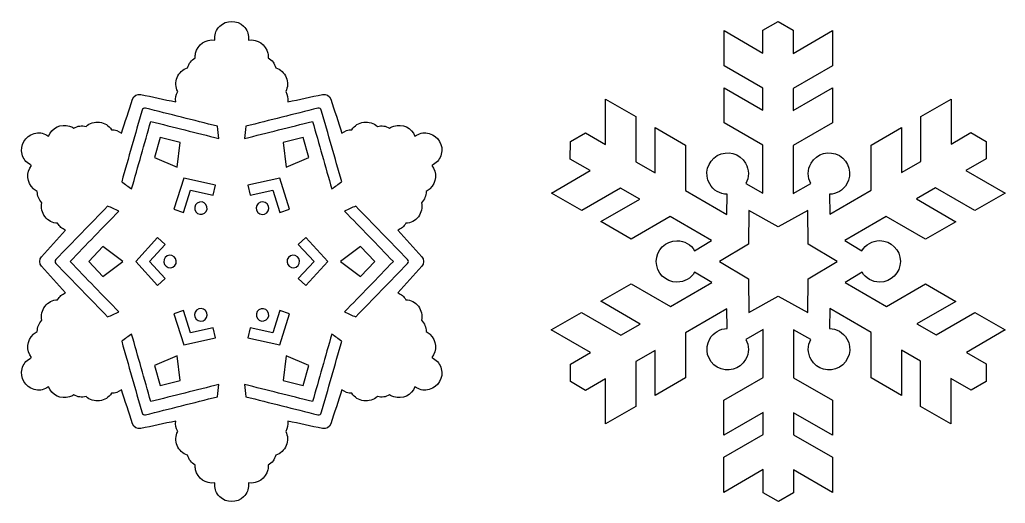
# Model space of a CAD drawing. Header units: centimetres. Extents: x 2 to 128, y -104 to 2.
# Drawn here: x 29.53 to 50.06, y -104.43 to -94.36 of the extents above; entities that cross this region are included whole.
import ezdxf

# ---------------------------------------------------------------- set-up
doc = ezdxf.new("R2010")
doc.units = ezdxf.units.CM
doc.header["$MEASUREMENT"] = 0
doc.layers.add('layer 1', color=7, linetype='Continuous')

msp = doc.modelspace()

# ---------------------------------------------------------------- linework, layer by layer
at = {"layer": 'layer 1', "color": 250}
for points, knots in [([(31.65467, -102.06388), (31.73114, -102.2995), (31.80758, -102.53512), (31.88405, -102.77074), (31.88405, -102.77074), (31.90752, -102.84313), (31.9819, -102.88606), (32.05629, -102.87019), (32.05629, -102.87019), (32.29859, -102.81861), (32.54084, -102.767), (32.78313, -102.7154), (32.78313, -102.7154), (32.77303, -102.79492), (32.78566, -102.86065), (32.82455, -102.93075), (32.82455, -102.93075), (32.7777, -103.02284), (32.77362, -103.13085), (32.81336, -103.22623), (32.81336, -103.22623), (32.85315, -103.3216), (32.93273, -103.39473), (33.03114, -103.42626), (33.03114, -103.42626), (33.05847, -103.51996), (33.10529, -103.5805), (33.18917, -103.63047), (33.18917, -103.63047), (33.1871, -103.66339), (33.18955, -103.69511), (33.19656, -103.72735), (33.19656, -103.72735), (33.23639, -103.9102), (33.41216, -104.03006), (33.59691, -104.00034), (33.59691, -104.00034), (33.59691, -104.0135), (33.59691, -104.02666), (33.59691, -104.03984), (33.59691, -104.03984), (33.59691, -104.14294), (33.62724, -104.2162), (33.70015, -104.28909), (33.70015, -104.28909), (33.83781, -104.42674), (34.06101, -104.42674), (34.19867, -104.28909), (34.19867, -104.28909), (34.27156, -104.2162), (34.30191, -104.14294), (34.30191, -104.03984), (34.30191, -104.03984), (34.30191, -104.02666), (34.30191, -104.0135), (34.30191, -104.00034), (34.30191, -104.00034), (34.48667, -104.03006), (34.6624, -103.9102), (34.70224, -103.72735), (34.70224, -103.72735), (34.70928, -103.69511), (34.71169, -103.66339), (34.70965, -103.63047), (34.70965, -103.63047), (34.7935, -103.5805), (34.84036, -103.51996), (34.86766, -103.42626), (34.86766, -103.42626), (34.96606, -103.39473), (35.04567, -103.3216), (35.08542, -103.22623), (35.08542, -103.22623), (35.1252, -103.13085), (35.1211, -103.02284), (35.07424, -102.93075), (35.07424, -102.93075), (35.11313, -102.86065), (35.12576, -102.79492), (35.11566, -102.7154), (35.11566, -102.7154), (35.35795, -102.767), (35.60024, -102.81861), (35.8425, -102.87019), (35.8425, -102.87019), (35.91693, -102.88606), (35.9913, -102.84313), (36.01478, -102.77074), (36.01478, -102.77074), (36.09121, -102.53512), (36.16769, -102.2995), (36.24412, -102.06388), (36.24412, -102.06388), (36.30796, -102.1124), (36.37118, -102.1343), (36.45133, -102.13569), (36.45133, -102.13569), (36.50766, -102.22232), (36.59917, -102.27986), (36.70164, -102.29311), (36.70164, -102.29311), (36.80412, -102.30636), (36.90725, -102.27399), (36.98375, -102.20453), (36.98375, -102.20453), (37.07856, -102.22776), (37.15441, -102.21744), (37.23959, -102.16979), (37.23959, -102.16979), (37.26711, -102.18804), (37.29577, -102.20178), (37.32721, -102.21182), (37.32721, -102.21182), (37.50548, -102.26874), (37.69715, -102.17646), (37.7638, -102.00162), (37.7638, -102.00162), (37.77522, -102.0082), (37.78662, -102.01478), (37.79802, -102.02135), (37.79802, -102.02135), (37.8873, -102.0729), (37.96591, -102.08325), (38.06548, -102.05656), (38.06548, -102.05656), (38.25354, -102.00619), (38.36513, -101.81288), (38.31475, -101.62486), (38.31475, -101.62486), (38.28807, -101.52526), (38.23979, -101.46237), (38.1505, -101.41082), (38.1505, -101.41082), (38.13911, -101.40425), (38.12772, -101.39767), (38.11632, -101.39106), (38.11632, -101.39106), (38.23438, -101.24594), (38.21848, -101.03378), (38.08006, -100.90787), (38.08006, -100.90787), (38.05566, -100.88566), (38.02941, -100.86773), (37.99985, -100.85302), (37.99985, -100.85302), (37.99852, -100.75543), (37.96952, -100.68458), (37.90204, -100.61407), (37.90204, -100.61407), (37.92391, -100.51307), (37.9004, -100.40757), (37.83767, -100.32545), (37.83767, -100.32545), (37.77494, -100.24333), (37.67936, -100.19286), (37.57618, -100.1874), (37.57618, -100.1874), (37.53492, -100.11868), (37.48432, -100.07488), (37.41039, -100.04385), (37.41039, -100.04385), (37.5762, -99.85983), (37.74205, -99.67582), (37.90788, -99.49178), (37.90788, -99.49178), (37.9588, -99.43526), (37.9588, -99.34941), (37.90788, -99.29289), (37.90788, -99.29289), (37.74205, -99.10888), (37.5762, -98.92484), (37.41039, -98.74082), (37.41039, -98.74082), (37.48432, -98.70981), (37.53492, -98.66602), (37.57618, -98.59727), (37.57618, -98.59727), (37.67936, -98.59181), (37.77494, -98.54134), (37.83767, -98.45922), (37.83767, -98.45922), (37.9004, -98.3771), (37.92391, -98.2716), (37.90204, -98.1706), (37.90204, -98.1706), (37.96952, -98.10009), (37.99852, -98.02928), (37.99985, -97.93168), (37.99985, -97.93168), (38.02941, -97.91698), (38.05566, -97.89903), (38.08006, -97.87679), (38.08006, -97.87679), (38.21848, -97.75088), (38.23438, -97.53877), (38.11632, -97.3936), (38.11632, -97.3936), (38.12772, -97.38703), (38.13911, -97.38045), (38.1505, -97.37387), (38.1505, -97.37387), (38.23979, -97.32232), (38.28807, -97.25941), (38.31475, -97.15981), (38.31475, -97.15981), (38.36513, -96.97179), (38.25354, -96.77848), (38.06548, -96.72811), (38.06548, -96.72811), (37.96591, -96.70142), (37.8873, -96.71177), (37.79802, -96.76331), (37.79802, -96.76331), (37.78662, -96.76989), (37.77522, -96.77647), (37.7638, -96.78305), (37.7638, -96.78305), (37.69715, -96.60821), (37.50548, -96.51593), (37.32721, -96.57285), (37.32721, -96.57285), (37.29577, -96.58288), (37.26711, -96.59663), (37.23959, -96.61488), (37.23959, -96.61488), (37.15441, -96.56723), (37.07856, -96.55694), (36.98375, -96.58014), (36.98375, -96.58014), (36.90725, -96.51068), (36.80412, -96.47831), (36.70164, -96.49156), (36.70164, -96.49156), (36.59917, -96.50481), (36.50766, -96.56235), (36.45133, -96.64898), (36.45133, -96.64898), (36.37118, -96.65037), (36.30796, -96.67227), (36.24412, -96.72079), (36.24412, -96.72079), (36.16769, -96.48516), (36.09121, -96.24955), (36.01478, -96.01393), (36.01478, -96.01393), (35.9913, -95.94157), (35.91693, -95.89863), (35.8425, -95.91448), (35.8425, -95.91448), (35.60024, -95.96609), (35.35795, -96.01767), (35.11566, -96.06927), (35.11566, -96.06927), (35.12576, -95.98974), (35.11313, -95.92402), (35.07424, -95.85391), (35.07424, -95.85391), (35.1211, -95.76182), (35.1252, -95.65382), (35.08542, -95.55844), (35.08542, -95.55844), (35.04567, -95.46307), (34.96606, -95.38994), (34.86766, -95.35841), (34.86766, -95.35841), (34.84036, -95.2647), (34.7935, -95.20417), (34.70965, -95.15423), (34.70965, -95.15423), (34.71169, -95.12127), (34.70928, -95.08955), (34.70224, -95.05731), (34.70224, -95.05731), (34.6624, -94.87447), (34.48667, -94.75464), (34.30191, -94.78433), (34.30191, -94.78433), (34.30191, -94.77117), (34.30191, -94.75801), (34.30191, -94.74485), (34.30191, -94.74485), (34.30191, -94.64176), (34.27156, -94.5685), (34.19867, -94.49558), (34.19867, -94.49558), (34.06101, -94.35793), (33.83781, -94.35793), (33.70015, -94.49558), (33.70015, -94.49558), (33.62724, -94.5685), (33.59691, -94.64176), (33.59691, -94.74485), (33.59691, -94.74485), (33.59691, -94.75801), (33.59691, -94.77117), (33.59691, -94.78433), (33.59691, -94.78433), (33.41216, -94.75464), (33.23639, -94.87447), (33.19656, -95.05731), (33.19656, -95.05731), (33.18955, -95.08955), (33.1871, -95.12127), (33.18917, -95.15423), (33.18917, -95.15423), (33.10529, -95.20417), (33.05847, -95.2647), (33.03114, -95.35841), (33.03114, -95.35841), (32.93273, -95.38994), (32.85315, -95.46307), (32.81336, -95.55844), (32.81336, -95.55844), (32.77362, -95.65382), (32.7777, -95.76182), (32.82455, -95.85391), (32.82455, -95.85391), (32.78566, -95.92402), (32.77303, -95.98974), (32.78313, -96.06927), (32.78313, -96.06927), (32.54084, -96.01767), (32.29859, -95.96609), (32.05629, -95.91448), (32.05629, -95.91448), (31.9819, -95.89863), (31.90752, -95.94157), (31.88405, -96.01393), (31.88405, -96.01393), (31.80758, -96.24955), (31.73114, -96.48516), (31.65467, -96.72079), (31.65467, -96.72079), (31.59087, -96.67227), (31.52764, -96.65037), (31.44746, -96.64898), (31.44746, -96.64898), (31.39114, -96.56235), (31.29965, -96.50481), (31.19718, -96.49156), (31.19718, -96.49156), (31.0947, -96.47831), (30.99155, -96.51068), (30.91505, -96.58014), (30.91505, -96.58014), (30.82023, -96.55694), (30.74438, -96.56723), (30.6592, -96.61488), (30.6592, -96.61488), (30.63168, -96.59663), (30.60302, -96.58288), (30.57158, -96.57285), (30.57158, -96.57285), (30.39331, -96.51593), (30.20164, -96.60821), (30.13499, -96.78305), (30.13499, -96.78305), (30.1236, -96.77647), (30.11221, -96.76989), (30.10081, -96.76331), (30.10081, -96.76331), (30.01152, -96.71177), (29.93292, -96.70142), (29.83332, -96.72811), (29.83332, -96.72811), (29.64529, -96.77848), (29.53367, -96.97179), (29.58408, -97.15981), (29.58408, -97.15981), (29.61076, -97.25941), (29.65904, -97.32232), (29.74832, -97.37387), (29.74832, -97.37387), (29.75971, -97.38045), (29.77111, -97.38703), (29.78251, -97.3936), (29.78251, -97.3936), (29.6644, -97.53877), (29.68031, -97.75088), (29.81874, -97.87679), (29.81874, -97.87679), (29.84316, -97.89903), (29.86942, -97.91698), (29.89898, -97.93168), (29.89898, -97.93168), (29.90031, -98.02928), (29.9293, -98.10009), (29.99678, -98.1706), (29.99678, -98.1706), (29.97489, -98.2716), (29.99842, -98.3771), (30.06115, -98.45922), (30.06115, -98.45922), (30.12385, -98.54134), (30.21943, -98.59181), (30.32262, -98.59727), (30.32262, -98.59727), (30.36391, -98.66602), (30.4145, -98.70981), (30.4884, -98.74082), (30.4884, -98.74082), (30.32259, -98.92484), (30.15677, -99.10888), (29.99092, -99.29289), (29.99092, -99.29289), (29.93999, -99.34941), (29.93999, -99.43526), (29.99092, -99.49178), (29.99092, -99.49178), (30.15677, -99.67582), (30.32259, -99.85983), (30.4884, -100.04385), (30.4884, -100.04385), (30.4145, -100.07488), (30.36391, -100.11868), (30.32262, -100.1874), (30.32262, -100.1874), (30.21943, -100.19286), (30.12385, -100.24333), (30.06115, -100.32545), (30.06115, -100.32545), (29.99842, -100.40757), (29.97489, -100.51307), (29.99678, -100.61407), (29.99678, -100.61407), (29.9293, -100.68458), (29.90031, -100.75543), (29.89898, -100.85302), (29.89898, -100.85302), (29.86942, -100.86773), (29.84316, -100.88566), (29.81874, -100.90787), (29.81874, -100.90787), (29.68031, -101.03378), (29.6644, -101.24594), (29.78251, -101.39106), (29.78251, -101.39106), (29.77111, -101.39767), (29.75971, -101.40425), (29.74832, -101.41082), (29.74832, -101.41082), (29.65904, -101.46237), (29.61076, -101.52526), (29.58408, -101.62486), (29.58408, -101.62486), (29.53367, -101.81288), (29.64529, -102.00619), (29.83332, -102.05656), (29.83332, -102.05656), (29.93292, -102.08325), (30.01152, -102.0729), (30.10081, -102.02135), (30.10081, -102.02135), (30.11221, -102.01478), (30.1236, -102.0082), (30.13499, -102.00162), (30.13499, -102.00162), (30.20164, -102.17646), (30.39331, -102.26874), (30.57158, -102.21182), (30.57158, -102.21182), (30.60302, -102.20178), (30.63168, -102.18804), (30.6592, -102.16979), (30.6592, -102.16979), (30.74438, -102.21744), (30.82023, -102.22776), (30.91505, -102.20453), (30.91505, -102.20453), (30.99155, -102.27399), (31.0947, -102.30636), (31.19718, -102.29311), (31.19718, -102.29311), (31.29965, -102.27986), (31.39114, -102.22232), (31.44746, -102.13569), (31.44746, -102.13569), (31.52764, -102.1343), (31.59087, -102.1124), (31.65467, -102.06388)], [0, 0, 0, 0, 0.00826446, 0.00826446, 0.00826446, 0.00826446, 0.01652893, 0.01652893, 0.01652893, 0.01652893, 0.02479339, 0.02479339, 0.02479339, 0.02479339, 0.03305785, 0.03305785, 0.03305785, 0.03305785, 0.04132231, 0.04132231, 0.04132231, 0.04132231, 0.04958678, 0.04958678, 0.04958678, 0.04958678, 0.05785124, 0.05785124, 0.05785124, 0.05785124, 0.0661157, 0.0661157, 0.0661157, 0.0661157, 0.07438017, 0.07438017, 0.07438017, 0.07438017, 0.08264463, 0.08264463, 0.08264463, 0.08264463, 0.09090909, 0.09090909, 0.09090909, 0.09090909, 0.09917355, 0.09917355, 0.09917355, 0.09917355, 0.10743802, 0.10743802, 0.10743802, 0.10743802, 0.11570248, 0.11570248, 0.11570248, 0.11570248, 0.12396694, 0.12396694, 0.12396694, 0.12396694, 0.1322314, 0.1322314, 0.1322314, 0.1322314, 0.14049587, 0.14049587, 0.14049587, 0.14049587, 0.14876033, 0.14876033, 0.14876033, 0.14876033, 0.15702479, 0.15702479, 0.15702479, 0.15702479, 0.16528926, 0.16528926, 0.16528926, 0.16528926, 0.17355372, 0.17355372, 0.17355372, 0.17355372, 0.18181818, 0.18181818, 0.18181818, 0.18181818, 0.19008264, 0.19008264, 0.19008264, 0.19008264, 0.19834711, 0.19834711, 0.19834711, 0.19834711, 0.20661157, 0.20661157, 0.20661157, 0.20661157, 0.21487603, 0.21487603, 0.21487603, 0.21487603, 0.2231405, 0.2231405, 0.2231405, 0.2231405, 0.23140496, 0.23140496, 0.23140496, 0.23140496, 0.23966942, 0.23966942, 0.23966942, 0.23966942, 0.24793388, 0.24793388, 0.24793388, 0.24793388, 0.25619835, 0.25619835, 0.25619835, 0.25619835, 0.26446281, 0.26446281, 0.26446281, 0.26446281, 0.27272727, 0.27272727, 0.27272727, 0.27272727, 0.28099174, 0.28099174, 0.28099174, 0.28099174, 0.2892562, 0.2892562, 0.2892562, 0.2892562, 0.29752066, 0.29752066, 0.29752066, 0.29752066, 0.30578512, 0.30578512, 0.30578512, 0.30578512, 0.31404959, 0.31404959, 0.31404959, 0.31404959, 0.32231405, 0.32231405, 0.32231405, 0.32231405, 0.33057851, 0.33057851, 0.33057851, 0.33057851, 0.33884298, 0.33884298, 0.33884298, 0.33884298, 0.34710744, 0.34710744, 0.34710744, 0.34710744, 0.3553719, 0.3553719, 0.3553719, 0.3553719, 0.36363636, 0.36363636, 0.36363636, 0.36363636, 0.37190083, 0.37190083, 0.37190083, 0.37190083, 0.38016529, 0.38016529, 0.38016529, 0.38016529, 0.38842975, 0.38842975, 0.38842975, 0.38842975, 0.39669421, 0.39669421, 0.39669421, 0.39669421, 0.40495868, 0.40495868, 0.40495868, 0.40495868, 0.41322314, 0.41322314, 0.41322314, 0.41322314, 0.4214876, 0.4214876, 0.4214876, 0.4214876, 0.42975207, 0.42975207, 0.42975207, 0.42975207, 0.43801653, 0.43801653, 0.43801653, 0.43801653, 0.44628099, 0.44628099, 0.44628099, 0.44628099, 0.45454545, 0.45454545, 0.45454545, 0.45454545, 0.46280992, 0.46280992, 0.46280992, 0.46280992, 0.47107438, 0.47107438, 0.47107438, 0.47107438, 0.47933884, 0.47933884, 0.47933884, 0.47933884, 0.48760331, 0.48760331, 0.48760331, 0.48760331, 0.49586777, 0.49586777, 0.49586777, 0.49586777, 0.50413223, 0.50413223, 0.50413223, 0.50413223, 0.51239669, 0.51239669, 0.51239669, 0.51239669, 0.52066116, 0.52066116, 0.52066116, 0.52066116, 0.52892562, 0.52892562, 0.52892562, 0.52892562, 0.53719008, 0.53719008, 0.53719008, 0.53719008, 0.54545455, 0.54545455, 0.54545455, 0.54545455, 0.55371901, 0.55371901, 0.55371901, 0.55371901, 0.56198347, 0.56198347, 0.56198347, 0.56198347, 0.57024793, 0.57024793, 0.57024793, 0.57024793, 0.5785124, 0.5785124, 0.5785124, 0.5785124, 0.58677686, 0.58677686, 0.58677686, 0.58677686, 0.59504132, 0.59504132, 0.59504132, 0.59504132, 0.60330579, 0.60330579, 0.60330579, 0.60330579, 0.61157025, 0.61157025, 0.61157025, 0.61157025, 0.61983471, 0.61983471, 0.61983471, 0.61983471, 0.62809917, 0.62809917, 0.62809917, 0.62809917, 0.63636364, 0.63636364, 0.63636364, 0.63636364, 0.6446281, 0.6446281, 0.6446281, 0.6446281, 0.65289256, 0.65289256, 0.65289256, 0.65289256, 0.66115702, 0.66115702, 0.66115702, 0.66115702, 0.66942149, 0.66942149, 0.66942149, 0.66942149, 0.67768595, 0.67768595, 0.67768595, 0.67768595, 0.68595041, 0.68595041, 0.68595041, 0.68595041, 0.69421488, 0.69421488, 0.69421488, 0.69421488, 0.70247934, 0.70247934, 0.70247934, 0.70247934, 0.7107438, 0.7107438, 0.7107438, 0.7107438, 0.71900826, 0.71900826, 0.71900826, 0.71900826, 0.72727273, 0.72727273, 0.72727273, 0.72727273, 0.73553719, 0.73553719, 0.73553719, 0.73553719, 0.74380165, 0.74380165, 0.74380165, 0.74380165, 0.75206612, 0.75206612, 0.75206612, 0.75206612, 0.76033058, 0.76033058, 0.76033058, 0.76033058, 0.76859504, 0.76859504, 0.76859504, 0.76859504, 0.7768595, 0.7768595, 0.7768595, 0.7768595, 0.78512397, 0.78512397, 0.78512397, 0.78512397, 0.79338843, 0.79338843, 0.79338843, 0.79338843, 0.80165289, 0.80165289, 0.80165289, 0.80165289, 0.80991736, 0.80991736, 0.80991736, 0.80991736, 0.81818182, 0.81818182, 0.81818182, 0.81818182, 0.82644628, 0.82644628, 0.82644628, 0.82644628, 0.83471074, 0.83471074, 0.83471074, 0.83471074, 0.84297521, 0.84297521, 0.84297521, 0.84297521, 0.85123967, 0.85123967, 0.85123967, 0.85123967, 0.85950413, 0.85950413, 0.85950413, 0.85950413, 0.8677686, 0.8677686, 0.8677686, 0.8677686, 0.87603306, 0.87603306, 0.87603306, 0.87603306, 0.88429752, 0.88429752, 0.88429752, 0.88429752, 0.89256198, 0.89256198, 0.89256198, 0.89256198, 0.90082645, 0.90082645, 0.90082645, 0.90082645, 0.90909091, 0.90909091, 0.90909091, 0.90909091, 0.91735537, 0.91735537, 0.91735537, 0.91735537, 0.92561983, 0.92561983, 0.92561983, 0.92561983, 0.9338843, 0.9338843, 0.9338843, 0.9338843, 0.94214876, 0.94214876, 0.94214876, 0.94214876, 0.95041322, 0.95041322, 0.95041322, 0.95041322, 0.95867769, 0.95867769, 0.95867769, 0.95867769, 0.96694215, 0.96694215, 0.96694215, 0.96694215, 0.97520661, 0.97520661, 0.97520661, 0.97520661, 0.98347107, 0.98347107, 0.98347107, 0.98347107, 1, 1, 1, 1]), ([(46.40704, -100.37171), (46.40704, -100.37171), (47.27103, -100.8706), (47.27103, -100.8706), (47.27103, -100.8706), (47.27103, -100.8706), (47.27103, -101.81638), (47.27103, -101.81638), (47.27103, -101.81638), (47.27103, -101.81638), (47.90281, -102.18118), (47.90281, -102.18118), (47.90281, -102.18118), (47.90281, -102.18118), (47.90281, -101.23529), (47.90281, -101.23529), (47.90281, -101.23529), (47.90281, -101.23529), (48.30061, -101.46499), (48.30061, -101.46499), (48.30061, -101.46499), (48.30061, -101.46499), (48.30061, -102.41078), (48.30061, -102.41078), (48.30061, -102.41078), (48.30061, -102.41078), (48.93239, -102.77556), (48.93239, -102.77556), (48.93239, -102.77556), (48.93239, -102.77556), (48.93239, -101.82968), (48.93239, -101.82968), (48.93239, -101.82968), (48.93239, -101.82968), (49.35239, -102.07218), (49.35239, -102.07218), (49.35239, -102.07218), (49.35239, -102.07218), (49.66638, -101.89098), (49.66638, -101.89098), (49.66638, -101.89098), (49.66638, -101.89098), (49.66828, -101.52509), (49.66828, -101.52509), (49.66828, -101.52509), (49.66828, -101.52509), (49.25258, -101.28509), (49.25258, -101.28509), (49.25258, -101.28509), (49.25258, -101.28509), (50.06297, -100.81731), (50.06297, -100.81731), (50.06297, -100.81731), (50.06297, -100.81731), (49.43118, -100.45251), (49.43118, -100.45251), (49.43118, -100.45251), (49.43118, -100.45251), (48.6209, -100.9204), (48.6209, -100.9204), (48.6209, -100.9204), (48.6209, -100.9204), (48.22311, -100.6907), (48.22311, -100.6907), (48.22311, -100.6907), (48.22311, -100.6907), (49.0334, -100.22282), (49.0334, -100.22282), (49.0334, -100.22282), (49.0334, -100.22282), (48.40171, -99.85812), (48.40171, -99.85812), (48.40171, -99.85812), (48.40171, -99.85812), (47.59132, -100.32601), (47.59132, -100.32601), (47.59132, -100.32601), (47.59132, -100.32601), (46.72704, -99.82702), (46.72704, -99.82702), (46.72704, -99.82702), (46.72704, -99.82702), (47.08023, -99.61593), (47.08023, -99.61593), (47.08023, -99.61593), (47.15623, -99.73902), (47.29203, -99.82142), (47.44733, -99.82142), (47.44733, -99.82142), (47.68572, -99.82142), (47.87892, -99.62823), (47.87892, -99.38983), (47.87892, -99.38983), (47.87892, -99.15154), (47.68572, -98.95834), (47.44733, -98.95834), (47.44733, -98.95834), (47.29033, -98.95834), (47.15333, -99.04244), (47.07774, -99.16794), (47.07774, -99.16794), (47.07774, -99.16794), (46.71974, -98.95395), (46.71974, -98.95395), (46.71974, -98.95395), (46.71974, -98.95395), (47.58352, -98.45525), (47.58352, -98.45525), (47.58352, -98.45525), (47.58352, -98.45525), (48.4027, -98.92814), (48.4027, -98.92814), (48.4027, -98.92814), (48.4027, -98.92814), (49.03439, -98.56344), (49.03439, -98.56344), (49.03439, -98.56344), (49.03439, -98.56344), (48.21531, -98.09056), (48.21531, -98.09056), (48.21531, -98.09056), (48.21531, -98.09056), (48.6131, -97.86086), (48.6131, -97.86086), (48.6131, -97.86086), (48.6131, -97.86086), (49.43219, -98.33375), (49.43219, -98.33375), (49.43219, -98.33375), (49.43219, -98.33375), (50.06397, -97.96906), (50.06397, -97.96906), (50.06397, -97.96906), (50.06397, -97.96906), (49.24479, -97.49607), (49.24479, -97.49607), (49.24479, -97.49607), (49.24479, -97.49607), (49.66488, -97.25358), (49.66488, -97.25358), (49.66488, -97.25358), (49.66488, -97.25358), (49.66488, -96.89108), (49.66488, -96.89108), (49.66488, -96.89108), (49.66488, -96.89108), (49.34898, -96.70649), (49.34898, -96.70649), (49.34898, -96.70649), (49.34898, -96.70649), (48.93329, -96.94648), (48.93329, -96.94648), (48.93329, -96.94648), (48.93329, -96.94648), (48.93329, -96.0108), (48.93329, -96.0108), (48.93329, -96.0108), (48.93329, -96.0108), (48.3016, -96.37549), (48.3016, -96.37549), (48.3016, -96.37549), (48.3016, -96.37549), (48.3016, -97.31128), (48.3016, -97.31128), (48.3016, -97.31128), (48.3016, -97.31128), (47.90382, -97.54087), (47.90382, -97.54087), (47.90382, -97.54087), (47.90382, -97.54087), (47.90382, -96.60519), (47.90382, -96.60519), (47.90382, -96.60519), (47.90382, -96.60519), (47.27202, -96.96988), (47.27202, -96.96988), (47.27202, -96.96988), (47.27202, -96.96988), (47.27202, -97.90566), (47.27202, -97.90566), (47.27202, -97.90566), (47.27202, -97.90566), (46.40695, -98.40505), (46.40695, -98.40505), (46.40695, -98.40505), (46.40695, -98.40505), (46.40065, -97.99276), (46.40065, -97.99276), (46.40065, -97.99276), (46.54634, -97.98946), (46.68694, -97.91296), (46.76504, -97.77756), (46.76504, -97.77756), (46.88423, -97.57117), (46.81354, -97.30717), (46.60714, -97.18807), (46.60714, -97.18807), (46.40074, -97.06888), (46.13675, -97.13958), (46.01756, -97.34597), (46.01756, -97.34597), (45.93935, -97.48147), (45.94346, -97.64166), (46.01356, -97.76946), (46.01356, -97.76946), (46.01356, -97.76946), (45.64806, -97.97316), (45.64806, -97.97316), (45.64806, -97.97316), (45.64806, -97.97316), (45.64806, -96.97698), (45.64806, -96.97698), (45.64806, -96.97698), (45.64806, -96.97698), (46.46715, -96.50409), (46.46715, -96.50409), (46.46715, -96.50409), (46.46715, -96.50409), (46.46715, -95.77461), (46.46715, -95.77461), (46.46715, -95.77461), (46.46715, -95.77461), (45.64806, -96.2475), (45.64806, -96.2475), (45.64806, -96.2475), (45.64806, -96.2475), (45.64806, -95.7882), (45.64806, -95.7882), (45.64806, -95.7882), (45.64806, -95.7882), (46.46715, -95.31531), (46.46715, -95.31531), (46.46715, -95.31531), (46.46715, -95.31531), (46.46715, -94.58583), (46.46715, -94.58583), (46.46715, -94.58583), (46.46715, -94.58583), (45.64806, -95.05872), (45.64806, -95.05872), (45.64806, -95.05872), (45.64806, -95.05872), (45.64806, -94.57373), (45.64806, -94.57373), (45.64806, -94.57373), (45.64806, -94.57373), (45.33417, -94.39233), (45.33417, -94.39233), (45.33417, -94.39233), (45.33417, -94.39233), (45.01628, -94.57373), (45.01628, -94.57373), (45.01628, -94.57373), (45.01628, -94.57373), (45.01628, -95.05372), (45.01628, -95.05372), (45.01628, -95.05372), (45.01628, -95.05372), (44.20589, -94.58583), (44.20589, -94.58583), (44.20589, -94.58583), (44.20589, -94.58583), (44.20589, -95.31531), (44.20589, -95.31531), (44.20589, -95.31531), (44.20589, -95.31531), (45.01628, -95.7832), (45.01628, -95.7832), (45.01628, -95.7832), (45.01628, -95.7832), (45.01628, -96.24249), (45.01628, -96.24249), (45.01628, -96.24249), (45.01628, -96.24249), (44.20589, -95.77461), (44.20589, -95.77461), (44.20589, -95.77461), (44.20589, -95.77461), (44.20599, -96.50409), (44.20599, -96.50409), (44.20599, -96.50409), (44.20599, -96.50409), (45.01628, -96.97198), (45.01628, -96.97198), (45.01628, -96.97198), (45.01628, -96.97198), (45.01628, -97.97066), (45.01628, -97.97066), (45.01628, -97.97066), (45.01628, -97.97066), (44.65748, -97.77076), (44.65748, -97.77076), (44.65748, -97.77076), (44.72797, -97.64276), (44.73218, -97.48227), (44.65388, -97.34647), (44.65388, -97.34647), (44.53468, -97.14008), (44.27069, -97.06938), (44.06429, -97.18858), (44.06429, -97.18858), (43.8579, -97.30768), (43.7872, -97.57167), (43.90639, -97.77807), (43.90639, -97.77807), (43.98409, -97.91267), (44.12339, -97.98906), (44.26819, -97.99316), (44.26819, -97.99316), (44.26819, -97.99316), (44.26189, -98.41165), (44.26189, -98.41165), (44.26189, -98.41165), (44.26189, -98.41165), (43.40011, -97.91406), (43.40011, -97.91406), (43.40011, -97.91406), (43.40011, -97.91406), (43.40011, -96.96828), (43.40011, -96.96828), (43.40011, -96.96828), (43.40011, -96.96828), (42.76832, -96.60349), (42.76832, -96.60349), (42.76832, -96.60349), (42.76832, -96.60349), (42.76832, -97.54927), (42.76832, -97.54927), (42.76832, -97.54927), (42.76832, -97.54927), (42.37053, -97.31967), (42.37053, -97.31967), (42.37053, -97.31967), (42.37053, -97.31967), (42.37053, -96.37379), (42.37053, -96.37379), (42.37053, -96.37379), (42.37053, -96.37379), (41.73884, -96.0091), (41.73884, -96.0091), (41.73884, -96.0091), (41.73884, -96.0091), (41.73884, -96.95498), (41.73884, -96.95498), (41.73884, -96.95498), (41.73884, -96.95498), (41.31875, -96.71239), (41.31875, -96.71239), (41.31875, -96.71239), (41.31875, -96.71239), (41.00476, -96.89368), (41.00476, -96.89368), (41.00476, -96.89368), (41.00476, -96.89368), (41.00285, -97.25958), (41.00285, -97.25958), (41.00285, -97.25958), (41.00285, -97.25958), (41.41855, -97.49957), (41.41855, -97.49957), (41.41855, -97.49957), (41.41855, -97.49957), (40.60816, -97.96736), (40.60816, -97.96736), (40.60816, -97.96736), (40.60816, -97.96736), (41.23995, -98.33215), (41.23995, -98.33215), (41.23995, -98.33215), (41.23995, -98.33215), (42.05034, -97.86426), (42.05034, -97.86426), (42.05034, -97.86426), (42.05034, -97.86426), (42.44812, -98.09386), (42.44812, -98.09386), (42.44812, -98.09386), (42.44812, -98.09386), (41.63774, -98.56175), (41.63774, -98.56175), (41.63774, -98.56175), (41.63774, -98.56175), (42.26952, -98.92655), (42.26952, -98.92655), (42.26952, -98.92655), (42.26952, -98.92655), (43.07981, -98.45865), (43.07981, -98.45865), (43.07981, -98.45865), (43.07981, -98.45865), (43.9436, -98.95734), (43.9436, -98.95734), (43.9436, -98.95734), (43.9436, -98.95734), (43.5933, -99.16683), (43.5933, -99.16683), (43.5933, -99.16683), (43.5175, -99.04254), (43.3811, -98.95934), (43.22491, -98.95934), (43.22491, -98.95934), (42.98661, -98.95934), (42.79341, -99.15254), (42.79341, -99.39093), (42.79341, -99.39093), (42.79332, -99.62922), (42.98661, -99.82242), (43.22491, -99.82242), (43.22491, -99.82242), (43.37991, -99.82242), (43.5154, -99.74042), (43.5915, -99.61773), (43.5915, -99.61773), (43.5915, -99.61773), (43.9496, -99.83173), (43.9496, -99.83173), (43.9496, -99.83173), (43.9496, -99.83173), (43.08761, -100.32941), (43.08761, -100.32941), (43.08761, -100.32941), (43.08761, -100.32941), (42.26853, -99.85652), (42.26853, -99.85652), (42.26853, -99.85652), (42.26853, -99.85652), (41.63674, -100.22122), (41.63674, -100.22122), (41.63674, -100.22122), (41.63674, -100.22122), (42.45592, -100.6941), (42.45592, -100.6941), (42.45592, -100.6941), (42.45592, -100.6941), (42.05813, -100.9238), (42.05813, -100.9238), (42.05813, -100.9238), (42.05813, -100.9238), (41.23895, -100.45081), (41.23895, -100.45081), (41.23895, -100.45081), (41.23895, -100.45081), (40.60716, -100.8156), (40.60716, -100.8156), (40.60716, -100.8156), (40.60716, -100.8156), (41.42634, -101.28849), (41.42634, -101.28849), (41.42634, -101.28849), (41.42634, -101.28849), (41.00636, -101.53109), (41.00636, -101.53109), (41.00636, -101.53109), (41.00636, -101.53109), (41.00625, -101.89358), (41.00625, -101.89358), (41.00625, -101.89358), (41.00625, -101.89358), (41.32225, -102.07818), (41.32225, -102.07818), (41.32225, -102.07818), (41.32225, -102.07818), (41.73784, -101.83818), (41.73784, -101.83818), (41.73784, -101.83818), (41.73784, -101.83818), (41.73784, -102.77387), (41.73784, -102.77387), (41.73784, -102.77387), (41.73784, -102.77387), (42.36963, -102.40917), (42.36963, -102.40917), (42.36963, -102.40917), (42.36963, -102.40917), (42.36963, -101.47349), (42.36963, -101.47349), (42.36963, -101.47349), (42.36963, -101.47349), (42.76742, -101.24379), (42.76742, -101.24379), (42.76742, -101.24379), (42.76742, -101.24379), (42.76742, -102.17948), (42.76742, -102.17948), (42.76742, -102.17948), (42.76742, -102.17948), (43.3991, -101.81479), (43.3991, -101.81479), (43.3991, -101.81479), (43.3991, -101.81479), (43.3991, -100.879), (43.3991, -100.879), (43.3991, -100.879), (43.3991, -100.879), (44.26199, -100.38081), (44.26199, -100.38081), (44.26199, -100.38081), (44.26199, -100.38081), (44.26819, -100.78811), (44.26819, -100.78811), (44.26819, -100.78811), (44.12369, -100.7925), (43.98479, -100.8689), (43.9072, -101.0032), (43.9072, -101.0032), (43.7881, -101.2096), (43.8588, -101.47359), (44.06519, -101.59269), (44.06519, -101.59269), (44.27159, -101.71189), (44.53549, -101.64119), (44.65468, -101.43479), (44.65468, -101.43479), (44.73247, -101.29999), (44.72887, -101.1409), (44.65988, -101.0134), (44.65988, -101.0134), (44.65988, -101.0134), (45.02307, -100.81101), (45.02307, -100.81101), (45.02307, -100.81101), (45.02307, -100.81101), (45.02307, -101.80768), (45.02307, -101.80768), (45.02307, -101.80768), (45.02307, -101.80768), (44.20399, -102.28057), (44.20399, -102.28057), (44.20399, -102.28057), (44.20399, -102.28057), (44.20399, -103.01006), (44.20399, -103.01006), (44.20399, -103.01006), (44.20399, -103.01006), (45.02317, -102.53717), (45.02317, -102.53717), (45.02317, -102.53717), (45.02317, -102.53717), (45.02317, -102.99646), (45.02317, -102.99646), (45.02317, -102.99646), (45.02317, -102.99646), (44.20399, -103.46935), (44.20399, -103.46935), (44.20399, -103.46935), (44.20399, -103.46935), (44.20399, -104.19884), (44.20399, -104.19884), (44.20399, -104.19884), (44.20399, -104.19884), (45.02317, -103.72595), (45.02317, -103.72595), (45.02317, -103.72595), (45.02317, -103.72595), (45.02317, -104.21094), (45.02317, -104.21094), (45.02317, -104.21094), (45.02317, -104.21094), (45.33707, -104.39233), (45.33707, -104.39233), (45.33707, -104.39233), (45.33707, -104.39233), (45.65486, -104.21094), (45.65486, -104.21094), (45.65486, -104.21094), (45.65486, -104.21094), (45.65486, -103.73104), (45.65486, -103.73104), (45.65486, -103.73104), (45.65486, -103.73104), (46.46524, -104.19884), (46.46524, -104.19884), (46.46524, -104.19884), (46.46524, -104.19884), (46.46524, -103.46935), (46.46524, -103.46935), (46.46524, -103.46935), (46.46524, -103.46935), (45.65486, -103.00156), (45.65486, -103.00156), (45.65486, -103.00156), (45.65486, -103.00156), (45.65486, -102.54217), (45.65486, -102.54217), (45.65486, -102.54217), (45.65486, -102.54217), (46.46524, -103.01006), (46.46524, -103.01006), (46.46524, -103.01006), (46.46524, -103.01006), (46.46524, -102.28057), (46.46524, -102.28057), (46.46524, -102.28057), (46.46524, -102.28057), (45.65486, -101.81268), (45.65486, -101.81268), (45.65486, -101.81268), (45.65486, -101.81268), (45.65486, -100.816), (45.65486, -100.816), (45.65486, -100.816), (45.65486, -100.816), (46.01205, -101.0151), (46.01205, -101.0151), (46.01205, -101.0151), (45.94416, -101.1422), (45.94105, -101.3003), (46.01846, -101.43429), (46.01846, -101.43429), (46.13765, -101.64069), (46.40155, -101.71139), (46.60794, -101.59219), (46.60794, -101.59219), (46.81433, -101.47309), (46.88504, -101.2091), (46.76594, -101.0027), (46.76594, -101.0027), (46.68764, -100.8671), (46.54674, -100.7905), (46.40074, -100.7875), (46.40074, -100.7875), (46.40074, -100.7875), (46.40704, -100.37171), (46.40704, -100.37171)], [0, 0, 0, 0, 0.00636943, 0.00636943, 0.00636943, 0.00636943, 0.01273885, 0.01273885, 0.01273885, 0.01273885, 0.01910828, 0.01910828, 0.01910828, 0.01910828, 0.02547771, 0.02547771, 0.02547771, 0.02547771, 0.03184713, 0.03184713, 0.03184713, 0.03184713, 0.03821656, 0.03821656, 0.03821656, 0.03821656, 0.04458599, 0.04458599, 0.04458599, 0.04458599, 0.05095541, 0.05095541, 0.05095541, 0.05095541, 0.05732484, 0.05732484, 0.05732484, 0.05732484, 0.06369427, 0.06369427, 0.06369427, 0.06369427, 0.07006369, 0.07006369, 0.07006369, 0.07006369, 0.07643312, 0.07643312, 0.07643312, 0.07643312, 0.08280255, 0.08280255, 0.08280255, 0.08280255, 0.08917197, 0.08917197, 0.08917197, 0.08917197, 0.0955414, 0.0955414, 0.0955414, 0.0955414, 0.10191083, 0.10191083, 0.10191083, 0.10191083, 0.10828025, 0.10828025, 0.10828025, 0.10828025, 0.11464968, 0.11464968, 0.11464968, 0.11464968, 0.12101911, 0.12101911, 0.12101911, 0.12101911, 0.12738854, 0.12738854, 0.12738854, 0.12738854, 0.13375796, 0.13375796, 0.13375796, 0.13375796, 0.14012739, 0.14012739, 0.14012739, 0.14012739, 0.14649682, 0.14649682, 0.14649682, 0.14649682, 0.15286624, 0.15286624, 0.15286624, 0.15286624, 0.15923567, 0.15923567, 0.15923567, 0.15923567, 0.1656051, 0.1656051, 0.1656051, 0.1656051, 0.17197452, 0.17197452, 0.17197452, 0.17197452, 0.17834395, 0.17834395, 0.17834395, 0.17834395, 0.18471338, 0.18471338, 0.18471338, 0.18471338, 0.1910828, 0.1910828, 0.1910828, 0.1910828, 0.19745223, 0.19745223, 0.19745223, 0.19745223, 0.20382166, 0.20382166, 0.20382166, 0.20382166, 0.21019108, 0.21019108, 0.21019108, 0.21019108, 0.21656051, 0.21656051, 0.21656051, 0.21656051, 0.22292994, 0.22292994, 0.22292994, 0.22292994, 0.22929936, 0.22929936, 0.22929936, 0.22929936, 0.23566879, 0.23566879, 0.23566879, 0.23566879, 0.24203822, 0.24203822, 0.24203822, 0.24203822, 0.24840764, 0.24840764, 0.24840764, 0.24840764, 0.25477707, 0.25477707, 0.25477707, 0.25477707, 0.2611465, 0.2611465, 0.2611465, 0.2611465, 0.26751592, 0.26751592, 0.26751592, 0.26751592, 0.27388535, 0.27388535, 0.27388535, 0.27388535, 0.28025478, 0.28025478, 0.28025478, 0.28025478, 0.2866242, 0.2866242, 0.2866242, 0.2866242, 0.29299363, 0.29299363, 0.29299363, 0.29299363, 0.29936306, 0.29936306, 0.29936306, 0.29936306, 0.30573248, 0.30573248, 0.30573248, 0.30573248, 0.31210191, 0.31210191, 0.31210191, 0.31210191, 0.31847134, 0.31847134, 0.31847134, 0.31847134, 0.32484076, 0.32484076, 0.32484076, 0.32484076, 0.33121019, 0.33121019, 0.33121019, 0.33121019, 0.33757962, 0.33757962, 0.33757962, 0.33757962, 0.34394904, 0.34394904, 0.34394904, 0.34394904, 0.35031847, 0.35031847, 0.35031847, 0.35031847, 0.3566879, 0.3566879, 0.3566879, 0.3566879, 0.36305732, 0.36305732, 0.36305732, 0.36305732, 0.36942675, 0.36942675, 0.36942675, 0.36942675, 0.37579618, 0.37579618, 0.37579618, 0.37579618, 0.38216561, 0.38216561, 0.38216561, 0.38216561, 0.38853503, 0.38853503, 0.38853503, 0.38853503, 0.39490446, 0.39490446, 0.39490446, 0.39490446, 0.40127389, 0.40127389, 0.40127389, 0.40127389, 0.40764331, 0.40764331, 0.40764331, 0.40764331, 0.41401274, 0.41401274, 0.41401274, 0.41401274, 0.42038217, 0.42038217, 0.42038217, 0.42038217, 0.42675159, 0.42675159, 0.42675159, 0.42675159, 0.43312102, 0.43312102, 0.43312102, 0.43312102, 0.43949045, 0.43949045, 0.43949045, 0.43949045, 0.44585987, 0.44585987, 0.44585987, 0.44585987, 0.4522293, 0.4522293, 0.4522293, 0.4522293, 0.45859873, 0.45859873, 0.45859873, 0.45859873, 0.46496815, 0.46496815, 0.46496815, 0.46496815, 0.47133758, 0.47133758, 0.47133758, 0.47133758, 0.47770701, 0.47770701, 0.47770701, 0.47770701, 0.48407643, 0.48407643, 0.48407643, 0.48407643, 0.49044586, 0.49044586, 0.49044586, 0.49044586, 0.49681529, 0.49681529, 0.49681529, 0.49681529, 0.50318471, 0.50318471, 0.50318471, 0.50318471, 0.50955414, 0.50955414, 0.50955414, 0.50955414, 0.51592357, 0.51592357, 0.51592357, 0.51592357, 0.52229299, 0.52229299, 0.52229299, 0.52229299, 0.52866242, 0.52866242, 0.52866242, 0.52866242, 0.53503185, 0.53503185, 0.53503185, 0.53503185, 0.54140127, 0.54140127, 0.54140127, 0.54140127, 0.5477707, 0.5477707, 0.5477707, 0.5477707, 0.55414013, 0.55414013, 0.55414013, 0.55414013, 0.56050955, 0.56050955, 0.56050955, 0.56050955, 0.56687898, 0.56687898, 0.56687898, 0.56687898, 0.57324841, 0.57324841, 0.57324841, 0.57324841, 0.57961783, 0.57961783, 0.57961783, 0.57961783, 0.58598726, 0.58598726, 0.58598726, 0.58598726, 0.59235669, 0.59235669, 0.59235669, 0.59235669, 0.59872611, 0.59872611, 0.59872611, 0.59872611, 0.60509554, 0.60509554, 0.60509554, 0.60509554, 0.61146497, 0.61146497, 0.61146497, 0.61146497, 0.61783439, 0.61783439, 0.61783439, 0.61783439, 0.62420382, 0.62420382, 0.62420382, 0.62420382, 0.63057325, 0.63057325, 0.63057325, 0.63057325, 0.63694268, 0.63694268, 0.63694268, 0.63694268, 0.6433121, 0.6433121, 0.6433121, 0.6433121, 0.64968153, 0.64968153, 0.64968153, 0.64968153, 0.65605096, 0.65605096, 0.65605096, 0.65605096, 0.66242038, 0.66242038, 0.66242038, 0.66242038, 0.66878981, 0.66878981, 0.66878981, 0.66878981, 0.67515924, 0.67515924, 0.67515924, 0.67515924, 0.68152866, 0.68152866, 0.68152866, 0.68152866, 0.68789809, 0.68789809, 0.68789809, 0.68789809, 0.69426752, 0.69426752, 0.69426752, 0.69426752, 0.70063694, 0.70063694, 0.70063694, 0.70063694, 0.70700637, 0.70700637, 0.70700637, 0.70700637, 0.7133758, 0.7133758, 0.7133758, 0.7133758, 0.71974522, 0.71974522, 0.71974522, 0.71974522, 0.72611465, 0.72611465, 0.72611465, 0.72611465, 0.73248408, 0.73248408, 0.73248408, 0.73248408, 0.7388535, 0.7388535, 0.7388535, 0.7388535, 0.74522293, 0.74522293, 0.74522293, 0.74522293, 0.75159236, 0.75159236, 0.75159236, 0.75159236, 0.75796178, 0.75796178, 0.75796178, 0.75796178, 0.76433121, 0.76433121, 0.76433121, 0.76433121, 0.77070064, 0.77070064, 0.77070064, 0.77070064, 0.77707006, 0.77707006, 0.77707006, 0.77707006, 0.78343949, 0.78343949, 0.78343949, 0.78343949, 0.78980892, 0.78980892, 0.78980892, 0.78980892, 0.79617834, 0.79617834, 0.79617834, 0.79617834, 0.80254777, 0.80254777, 0.80254777, 0.80254777, 0.8089172, 0.8089172, 0.8089172, 0.8089172, 0.81528662, 0.81528662, 0.81528662, 0.81528662, 0.82165605, 0.82165605, 0.82165605, 0.82165605, 0.82802548, 0.82802548, 0.82802548, 0.82802548, 0.8343949, 0.8343949, 0.8343949, 0.8343949, 0.84076433, 0.84076433, 0.84076433, 0.84076433, 0.84713376, 0.84713376, 0.84713376, 0.84713376, 0.85350318, 0.85350318, 0.85350318, 0.85350318, 0.85987261, 0.85987261, 0.85987261, 0.85987261, 0.86624204, 0.86624204, 0.86624204, 0.86624204, 0.87261146, 0.87261146, 0.87261146, 0.87261146, 0.87898089, 0.87898089, 0.87898089, 0.87898089, 0.88535032, 0.88535032, 0.88535032, 0.88535032, 0.89171975, 0.89171975, 0.89171975, 0.89171975, 0.89808917, 0.89808917, 0.89808917, 0.89808917, 0.9044586, 0.9044586, 0.9044586, 0.9044586, 0.91082803, 0.91082803, 0.91082803, 0.91082803, 0.91719745, 0.91719745, 0.91719745, 0.91719745, 0.92356688, 0.92356688, 0.92356688, 0.92356688, 0.92993631, 0.92993631, 0.92993631, 0.92993631, 0.93630573, 0.93630573, 0.93630573, 0.93630573, 0.94267516, 0.94267516, 0.94267516, 0.94267516, 0.94904459, 0.94904459, 0.94904459, 0.94904459, 0.95541401, 0.95541401, 0.95541401, 0.95541401, 0.96178344, 0.96178344, 0.96178344, 0.96178344, 0.96815287, 0.96815287, 0.96815287, 0.96815287, 0.97452229, 0.97452229, 0.97452229, 0.97452229, 0.98089172, 0.98089172, 0.98089172, 0.98089172, 0.98726115, 0.98726115, 0.98726115, 0.98726115, 1, 1, 1, 1]), ([(33.68345, -96.83182), (33.21076, -96.71309), (32.7381, -96.59434), (32.26544, -96.47562), (32.26544, -96.47562), (32.13193, -96.94433), (31.99842, -97.41303), (31.86491, -97.88174), (31.86491, -97.88174), (31.79581, -97.83159), (31.7267, -97.78139), (31.6576, -97.73124), (31.6576, -97.73124), (31.79911, -97.23437), (31.94063, -96.73749), (32.08215, -96.24062), (32.08215, -96.24062), (32.09092, -96.20986), (32.12254, -96.19161), (32.15355, -96.19939), (32.15355, -96.19939), (32.65462, -96.32528), (33.15566, -96.45116), (33.65673, -96.57702), (33.65673, -96.57702), (33.66563, -96.66195), (33.67452, -96.74689), (33.68345, -96.83182)], [0, 0, 0, 0, 0.125, 0.125, 0.125, 0.125, 0.25, 0.25, 0.25, 0.25, 0.375, 0.375, 0.375, 0.375, 0.5, 0.5, 0.5, 0.5, 0.625, 0.625, 0.625, 0.625, 0.75, 0.75, 0.75, 0.75, 1, 1, 1, 1]), ([(34.21538, -96.83182), (34.22427, -96.74689), (34.23317, -96.66195), (34.24209, -96.57702), (34.24209, -96.57702), (34.74313, -96.45116), (35.2442, -96.32528), (35.74525, -96.19939), (35.74525, -96.19939), (35.77628, -96.19161), (35.80788, -96.20986), (35.81665, -96.24062), (35.81665, -96.24062), (35.95816, -96.73749), (36.09967, -97.23437), (36.24119, -97.73124), (36.24119, -97.73124), (36.1721, -97.78139), (36.10301, -97.83159), (36.03389, -97.88174), (36.03389, -97.88174), (35.9004, -97.41303), (35.7669, -96.94433), (35.63338, -96.47562), (35.63338, -96.47562), (35.16072, -96.59434), (34.68804, -96.71309), (34.21538, -96.83182)], [0, 0, 0, 0, 0.125, 0.125, 0.125, 0.125, 0.25, 0.25, 0.25, 0.25, 0.375, 0.375, 0.375, 0.375, 0.5, 0.5, 0.5, 0.5, 0.625, 0.625, 0.625, 0.625, 0.75, 0.75, 0.75, 0.75, 1, 1, 1, 1]), ([(32.87773, -96.91437), (32.87773, -96.91437), (32.81451, -97.42665), (32.81451, -97.42665), (32.81451, -97.42665), (32.81451, -97.42665), (32.33926, -97.22525), (32.33926, -97.22525), (32.33926, -97.22525), (32.33926, -97.22525), (32.46026, -96.8131), (32.46026, -96.8131), (32.46026, -96.8131), (32.46026, -96.8131), (32.87773, -96.91437), (32.87773, -96.91437)], [0, 0, 0, 0, 0.2, 0.2, 0.2, 0.2, 0.4, 0.4, 0.4, 0.4, 0.6, 0.6, 0.6, 0.6, 1, 1, 1, 1]), ([(35.55957, -97.22525), (35.55957, -97.22525), (35.08428, -97.42665), (35.08428, -97.42665), (35.08428, -97.42665), (35.08428, -97.42665), (35.02109, -96.91437), (35.02109, -96.91437), (35.02109, -96.91437), (35.02109, -96.91437), (35.43852, -96.8131), (35.43852, -96.8131), (35.43852, -96.8131), (35.43852, -96.8131), (35.55957, -97.22525), (35.55957, -97.22525)], [0, 0, 0, 0, 0.2, 0.2, 0.2, 0.2, 0.4, 0.4, 0.4, 0.4, 0.6, 0.6, 0.6, 0.6, 1, 1, 1, 1]), ([(33.56479, -98.01155), (33.56479, -98.01155), (33.09201, -97.90725), (33.09201, -97.90725), (33.09201, -97.90725), (33.09201, -97.90725), (32.94593, -98.36888), (32.94593, -98.36888), (32.94593, -98.36888), (32.94593, -98.36888), (32.74533, -98.30538), (32.74533, -98.30538), (32.74533, -98.30538), (32.74533, -98.30538), (32.94945, -97.66036), (32.94945, -97.66036), (32.94945, -97.66036), (32.94945, -97.66036), (33.61013, -97.8061), (33.61013, -97.8061), (33.61013, -97.8061), (33.61013, -97.8061), (33.56479, -98.01155), (33.56479, -98.01155)], [0, 0, 0, 0, 0.14285714, 0.14285714, 0.14285714, 0.14285714, 0.28571429, 0.28571429, 0.28571429, 0.28571429, 0.42857143, 0.42857143, 0.42857143, 0.42857143, 0.57142857, 0.57142857, 0.57142857, 0.57142857, 0.71428571, 0.71428571, 0.71428571, 0.71428571, 1, 1, 1, 1]), ([(34.80681, -97.90725), (34.80681, -97.90725), (34.334, -98.01155), (34.334, -98.01155), (34.334, -98.01155), (34.334, -98.01155), (34.2887, -97.8061), (34.2887, -97.8061), (34.2887, -97.8061), (34.2887, -97.8061), (34.94935, -97.66036), (34.94935, -97.66036), (34.94935, -97.66036), (34.94935, -97.66036), (35.15346, -98.30538), (35.15346, -98.30538), (35.15346, -98.30538), (35.15346, -98.30538), (34.9529, -98.36888), (34.9529, -98.36888), (34.9529, -98.36888), (34.9529, -98.36888), (34.80681, -97.90725), (34.80681, -97.90725)], [0, 0, 0, 0, 0.14285714, 0.14285714, 0.14285714, 0.14285714, 0.28571429, 0.28571429, 0.28571429, 0.28571429, 0.42857143, 0.42857143, 0.42857143, 0.42857143, 0.57142857, 0.57142857, 0.57142857, 0.57142857, 0.71428571, 0.71428571, 0.71428571, 0.71428571, 1, 1, 1, 1]), ([(31.36494, -100.54652), (31.00539, -100.17553), (30.64586, -99.80455), (30.2863, -99.43356), (30.2863, -99.43356), (30.26406, -99.41058), (30.26406, -99.37409), (30.2863, -99.35113), (30.2863, -99.35113), (30.64586, -98.98011), (31.00539, -98.60913), (31.36494, -98.23814), (31.36494, -98.23814), (31.44293, -98.27289), (31.52094, -98.30767), (31.59896, -98.34241), (31.59896, -98.34241), (31.25978, -98.6924), (30.92061, -99.04235), (30.58147, -99.39233), (30.58147, -99.39233), (30.92061, -99.74232), (31.25978, -100.0923), (31.59896, -100.44226), (31.59896, -100.44226), (31.52094, -100.47703), (31.44293, -100.51178), (31.36494, -100.54652)], [0, 0, 0, 0, 0.125, 0.125, 0.125, 0.125, 0.25, 0.25, 0.25, 0.25, 0.375, 0.375, 0.375, 0.375, 0.5, 0.5, 0.5, 0.5, 0.625, 0.625, 0.625, 0.625, 0.75, 0.75, 0.75, 0.75, 1, 1, 1, 1]), ([(33.43498, -98.25226), (33.45077, -98.32258), (33.40654, -98.39239), (33.33621, -98.40813), (33.33621, -98.40813), (33.26589, -98.42392), (33.19609, -98.37969), (33.18034, -98.30936), (33.18034, -98.30936), (33.16456, -98.23904), (33.20879, -98.16925), (33.27911, -98.1535), (33.27911, -98.1535), (33.34943, -98.13771), (33.41923, -98.18194), (33.43498, -98.25226)], [0, 0, 0, 0, 0.2, 0.2, 0.2, 0.2, 0.4, 0.4, 0.4, 0.4, 0.6, 0.6, 0.6, 0.6, 1, 1, 1, 1]), ([(34.67954, -98.37682), (34.62654, -98.42562), (34.54399, -98.42222), (34.49516, -98.36922), (34.49516, -98.36922), (34.44633, -98.31619), (34.44972, -98.23364), (34.50276, -98.18481), (34.50276, -98.18481), (34.55575, -98.13598), (34.63831, -98.13941), (34.68713, -98.19241), (34.68713, -98.19241), (34.73597, -98.24544), (34.73257, -98.32799), (34.67954, -98.37682)], [0, 0, 0, 0, 0.2, 0.2, 0.2, 0.2, 0.4, 0.4, 0.4, 0.4, 0.6, 0.6, 0.6, 0.6, 1, 1, 1, 1]), ([(36.29986, -100.44226), (36.63901, -100.0923), (36.97819, -99.74232), (37.31736, -99.39233), (37.31736, -99.39233), (36.97819, -99.04235), (36.63901, -98.6924), (36.29986, -98.34241), (36.29986, -98.34241), (36.37785, -98.30767), (36.45586, -98.27289), (36.53388, -98.23814), (36.53388, -98.23814), (36.89341, -98.60913), (37.25297, -98.98011), (37.61249, -99.35113), (37.61249, -99.35113), (37.63476, -99.37409), (37.63476, -99.41058), (37.61249, -99.43356), (37.61249, -99.43356), (37.25297, -99.80455), (36.89341, -100.17553), (36.53388, -100.54652), (36.53388, -100.54652), (36.45586, -100.51178), (36.37785, -100.47703), (36.29986, -100.44226)], [0, 0, 0, 0, 0.125, 0.125, 0.125, 0.125, 0.25, 0.25, 0.25, 0.25, 0.375, 0.375, 0.375, 0.375, 0.5, 0.5, 0.5, 0.5, 0.625, 0.625, 0.625, 0.625, 0.75, 0.75, 0.75, 0.75, 1, 1, 1, 1]), ([(45.94875, -98.32865), (45.94875, -98.32865), (45.95935, -99.03054), (45.95935, -99.03054), (45.95935, -99.03054), (45.95935, -99.03054), (46.56194, -99.39063), (46.56194, -99.39063), (46.56194, -99.39063), (46.56194, -99.39063), (45.95935, -99.75092), (45.95935, -99.75092), (45.95935, -99.75092), (45.95935, -99.75092), (45.94875, -100.45281), (45.94875, -100.45281), (45.94875, -100.45281), (45.94875, -100.45281), (45.33557, -100.11111), (45.33557, -100.11111), (45.33557, -100.11111), (45.33557, -100.11111), (44.72228, -100.45291), (44.72228, -100.45291), (44.72228, -100.45291), (44.72228, -100.45291), (44.71168, -99.75092), (44.71168, -99.75092), (44.71168, -99.75092), (44.71168, -99.75092), (44.1091, -99.39083), (44.1091, -99.39083), (44.1091, -99.39083), (44.1091, -99.39083), (44.71168, -99.03054), (44.71168, -99.03054), (44.71168, -99.03054), (44.71168, -99.03054), (44.72228, -98.32865), (44.72228, -98.32865), (44.72228, -98.32865), (44.72228, -98.32865), (45.33546, -98.67034), (45.33546, -98.67034), (45.33546, -98.67034), (45.33546, -98.67034), (45.94875, -98.32865), (45.94875, -98.32865)], [0, 0, 0, 0, 0.07692308, 0.07692308, 0.07692308, 0.07692308, 0.15384615, 0.15384615, 0.15384615, 0.15384615, 0.23076923, 0.23076923, 0.23076923, 0.23076923, 0.30769231, 0.30769231, 0.30769231, 0.30769231, 0.38461538, 0.38461538, 0.38461538, 0.38461538, 0.46153846, 0.46153846, 0.46153846, 0.46153846, 0.53846154, 0.53846154, 0.53846154, 0.53846154, 0.61538462, 0.61538462, 0.61538462, 0.61538462, 0.69230769, 0.69230769, 0.69230769, 0.69230769, 0.76923077, 0.76923077, 0.76923077, 0.76923077, 0.84615385, 0.84615385, 0.84615385, 0.84615385, 1, 1, 1, 1]), ([(32.40603, -99.89161), (32.40603, -99.89161), (31.94949, -99.39233), (31.94949, -99.39233), (31.94949, -99.39233), (31.94949, -99.39233), (32.40603, -98.89306), (32.40603, -98.89306), (32.40603, -98.89306), (32.40603, -98.89306), (32.56132, -99.03503), (32.56132, -99.03503), (32.56132, -99.03503), (32.56132, -99.03503), (32.23459, -99.39233), (32.23459, -99.39233), (32.23459, -99.39233), (32.23459, -99.39233), (32.56132, -99.74964), (32.56132, -99.74964), (32.56132, -99.74964), (32.56132, -99.74964), (32.40603, -99.89161), (32.40603, -99.89161)], [0, 0, 0, 0, 0.14285714, 0.14285714, 0.14285714, 0.14285714, 0.28571429, 0.28571429, 0.28571429, 0.28571429, 0.42857143, 0.42857143, 0.42857143, 0.42857143, 0.57142857, 0.57142857, 0.57142857, 0.57142857, 0.71428571, 0.71428571, 0.71428571, 0.71428571, 1, 1, 1, 1]), ([(35.49276, -99.89161), (35.49276, -99.89161), (35.3375, -99.74964), (35.3375, -99.74964), (35.3375, -99.74964), (35.3375, -99.74964), (35.66423, -99.39233), (35.66423, -99.39233), (35.66423, -99.39233), (35.66423, -99.39233), (35.3375, -99.03503), (35.3375, -99.03503), (35.3375, -99.03503), (35.3375, -99.03503), (35.49276, -98.89306), (35.49276, -98.89306), (35.49276, -98.89306), (35.49276, -98.89306), (35.9493, -99.39233), (35.9493, -99.39233), (35.9493, -99.39233), (35.9493, -99.39233), (35.49276, -99.89161), (35.49276, -99.89161)], [0, 0, 0, 0, 0.14285714, 0.14285714, 0.14285714, 0.14285714, 0.28571429, 0.28571429, 0.28571429, 0.28571429, 0.42857143, 0.42857143, 0.42857143, 0.42857143, 0.57142857, 0.57142857, 0.57142857, 0.57142857, 0.71428571, 0.71428571, 0.71428571, 0.71428571, 1, 1, 1, 1]), ([(31.67963, -99.39233), (31.67963, -99.39233), (31.26756, -99.70322), (31.26756, -99.70322), (31.26756, -99.70322), (31.26756, -99.70322), (30.97113, -99.39233), (30.97113, -99.39233), (30.97113, -99.39233), (30.97113, -99.39233), (31.26756, -99.08145), (31.26756, -99.08145), (31.26756, -99.08145), (31.26756, -99.08145), (31.67963, -99.39233), (31.67963, -99.39233)], [0, 0, 0, 0, 0.2, 0.2, 0.2, 0.2, 0.4, 0.4, 0.4, 0.4, 0.6, 0.6, 0.6, 0.6, 1, 1, 1, 1]), ([(36.63123, -99.70322), (36.63123, -99.70322), (36.2192, -99.39233), (36.2192, -99.39233), (36.2192, -99.39233), (36.2192, -99.39233), (36.63123, -99.08145), (36.63123, -99.08145), (36.63123, -99.08145), (36.63123, -99.08145), (36.92766, -99.39233), (36.92766, -99.39233), (36.92766, -99.39233), (36.92766, -99.39233), (36.63123, -99.70322), (36.63123, -99.70322)], [0, 0, 0, 0, 0.2, 0.2, 0.2, 0.2, 0.4, 0.4, 0.4, 0.4, 0.6, 0.6, 0.6, 0.6, 1, 1, 1, 1]), ([(32.79048, -99.43128), (32.76899, -99.50006), (32.69579, -99.53838), (32.62698, -99.51689), (32.62698, -99.51689), (32.5582, -99.4954), (32.51987, -99.4222), (32.54136, -99.35342), (32.54136, -99.35342), (32.56287, -99.28461), (32.63606, -99.24628), (32.70484, -99.26778), (32.70484, -99.26778), (32.77365, -99.28927), (32.81198, -99.36247), (32.79048, -99.43128)], [0, 0, 0, 0, 0.2, 0.2, 0.2, 0.2, 0.4, 0.4, 0.4, 0.4, 0.6, 0.6, 0.6, 0.6, 1, 1, 1, 1]), ([(35.19395, -99.51689), (35.12518, -99.4954), (35.08685, -99.4222), (35.10834, -99.35342), (35.10834, -99.35342), (35.12983, -99.28461), (35.20303, -99.24628), (35.27182, -99.26778), (35.27182, -99.26778), (35.34062, -99.28927), (35.37895, -99.36247), (35.35746, -99.43128), (35.35746, -99.43128), (35.33593, -99.50006), (35.26273, -99.53838), (35.19395, -99.51689)], [0, 0, 0, 0, 0.2, 0.2, 0.2, 0.2, 0.4, 0.4, 0.4, 0.4, 0.6, 0.6, 0.6, 0.6, 1, 1, 1, 1]), ([(33.40367, -100.41547), (33.45247, -100.46848), (33.44907, -100.55103), (33.39607, -100.59986), (33.39607, -100.59986), (33.34304, -100.64869), (33.26048, -100.64529), (33.21166, -100.59226), (33.21166, -100.59226), (33.16286, -100.53927), (33.16626, -100.45671), (33.21925, -100.40788), (33.21925, -100.40788), (33.27229, -100.35905), (33.35483, -100.36245), (33.40367, -100.41547)], [0, 0, 0, 0, 0.2, 0.2, 0.2, 0.2, 0.4, 0.4, 0.4, 0.4, 0.6, 0.6, 0.6, 0.6, 1, 1, 1, 1]), ([(34.61971, -100.63121), (34.54939, -100.64699), (34.47959, -100.60276), (34.46381, -100.53244), (34.46381, -100.53244), (34.44803, -100.46211), (34.49225, -100.39232), (34.56258, -100.37653), (34.56258, -100.37653), (34.63291, -100.36075), (34.7027, -100.40498), (34.71848, -100.4753), (34.71848, -100.4753), (34.73427, -100.54562), (34.69004, -100.61542), (34.61971, -100.63121)], [0, 0, 0, 0, 0.2, 0.2, 0.2, 0.2, 0.4, 0.4, 0.4, 0.4, 0.6, 0.6, 0.6, 0.6, 1, 1, 1, 1]), ([(32.94945, -101.12431), (32.94945, -101.12431), (32.74533, -100.47929), (32.74533, -100.47929), (32.74533, -100.47929), (32.74533, -100.47929), (32.94593, -100.41582), (32.94593, -100.41582), (32.94593, -100.41582), (32.94593, -100.41582), (33.09201, -100.87742), (33.09201, -100.87742), (33.09201, -100.87742), (33.09201, -100.87742), (33.56479, -100.77312), (33.56479, -100.77312), (33.56479, -100.77312), (33.56479, -100.77312), (33.61013, -100.97857), (33.61013, -100.97857), (33.61013, -100.97857), (33.61013, -100.97857), (32.94945, -101.12431), (32.94945, -101.12431)], [0, 0, 0, 0, 0.14285714, 0.14285714, 0.14285714, 0.14285714, 0.28571429, 0.28571429, 0.28571429, 0.28571429, 0.42857143, 0.42857143, 0.42857143, 0.42857143, 0.57142857, 0.57142857, 0.57142857, 0.57142857, 0.71428571, 0.71428571, 0.71428571, 0.71428571, 1, 1, 1, 1]), ([(34.94935, -101.12431), (34.94935, -101.12431), (34.2887, -100.97857), (34.2887, -100.97857), (34.2887, -100.97857), (34.2887, -100.97857), (34.334, -100.77312), (34.334, -100.77312), (34.334, -100.77312), (34.334, -100.77312), (34.80681, -100.87742), (34.80681, -100.87742), (34.80681, -100.87742), (34.80681, -100.87742), (34.9529, -100.41582), (34.9529, -100.41582), (34.9529, -100.41582), (34.9529, -100.41582), (35.15346, -100.47929), (35.15346, -100.47929), (35.15346, -100.47929), (35.15346, -100.47929), (34.94935, -101.12431), (34.94935, -101.12431)], [0, 0, 0, 0, 0.14285714, 0.14285714, 0.14285714, 0.14285714, 0.28571429, 0.28571429, 0.28571429, 0.28571429, 0.42857143, 0.42857143, 0.42857143, 0.42857143, 0.57142857, 0.57142857, 0.57142857, 0.57142857, 0.71428571, 0.71428571, 0.71428571, 0.71428571, 1, 1, 1, 1]), ([(33.65673, -102.20765), (33.15566, -102.33353), (32.65462, -102.45939), (32.15355, -102.58528), (32.15355, -102.58528), (32.12254, -102.59309), (32.09092, -102.57484), (32.08215, -102.54408), (32.08215, -102.54408), (31.94063, -102.0472), (31.79911, -101.55033), (31.6576, -101.05347), (31.6576, -101.05347), (31.7267, -101.00327), (31.79581, -100.95312), (31.86491, -100.90293), (31.86491, -100.90293), (31.99842, -101.37164), (32.13193, -101.84037), (32.26544, -102.30907), (32.26544, -102.30907), (32.7381, -102.19032), (33.21076, -102.0716), (33.68345, -101.95285), (33.68345, -101.95285), (33.67452, -102.03778), (33.66563, -102.12272), (33.65673, -102.20765)], [0, 0, 0, 0, 0.125, 0.125, 0.125, 0.125, 0.25, 0.25, 0.25, 0.25, 0.375, 0.375, 0.375, 0.375, 0.5, 0.5, 0.5, 0.5, 0.625, 0.625, 0.625, 0.625, 0.75, 0.75, 0.75, 0.75, 1, 1, 1, 1]), ([(34.24209, -102.20765), (34.23317, -102.12272), (34.22427, -102.03778), (34.21538, -101.95285), (34.21538, -101.95285), (34.68804, -102.0716), (35.16072, -102.19032), (35.63338, -102.30907), (35.63338, -102.30907), (35.7669, -101.84037), (35.9004, -101.37164), (36.03389, -100.90293), (36.03389, -100.90293), (36.10301, -100.95312), (36.1721, -101.00327), (36.24119, -101.05347), (36.24119, -101.05347), (36.09967, -101.55033), (35.95816, -102.0472), (35.81665, -102.54408), (35.81665, -102.54408), (35.80788, -102.57484), (35.77628, -102.59309), (35.74525, -102.58528), (35.74525, -102.58528), (35.2442, -102.45939), (34.74313, -102.33353), (34.24209, -102.20765)], [0, 0, 0, 0, 0.125, 0.125, 0.125, 0.125, 0.25, 0.25, 0.25, 0.25, 0.375, 0.375, 0.375, 0.375, 0.5, 0.5, 0.5, 0.5, 0.625, 0.625, 0.625, 0.625, 0.75, 0.75, 0.75, 0.75, 1, 1, 1, 1]), ([(32.87773, -101.87033), (32.87773, -101.87033), (32.46026, -101.9716), (32.46026, -101.9716), (32.46026, -101.9716), (32.46026, -101.9716), (32.33926, -101.55944), (32.33926, -101.55944), (32.33926, -101.55944), (32.33926, -101.55944), (32.81451, -101.35805), (32.81451, -101.35805), (32.81451, -101.35805), (32.81451, -101.35805), (32.87773, -101.87033), (32.87773, -101.87033)], [0, 0, 0, 0, 0.2, 0.2, 0.2, 0.2, 0.4, 0.4, 0.4, 0.4, 0.6, 0.6, 0.6, 0.6, 1, 1, 1, 1]), ([(35.02109, -101.87033), (35.02109, -101.87033), (35.08428, -101.35805), (35.08428, -101.35805), (35.08428, -101.35805), (35.08428, -101.35805), (35.55957, -101.55944), (35.55957, -101.55944), (35.55957, -101.55944), (35.55957, -101.55944), (35.43852, -101.9716), (35.43852, -101.9716), (35.43852, -101.9716), (35.43852, -101.9716), (35.02109, -101.87033), (35.02109, -101.87033)], [0, 0, 0, 0, 0.2, 0.2, 0.2, 0.2, 0.4, 0.4, 0.4, 0.4, 0.6, 0.6, 0.6, 0.6, 1, 1, 1, 1])]:
    msp.add_open_spline(points, degree=3, knots=knots, dxfattribs=at)

doc.saveas('drawing.dxf')
